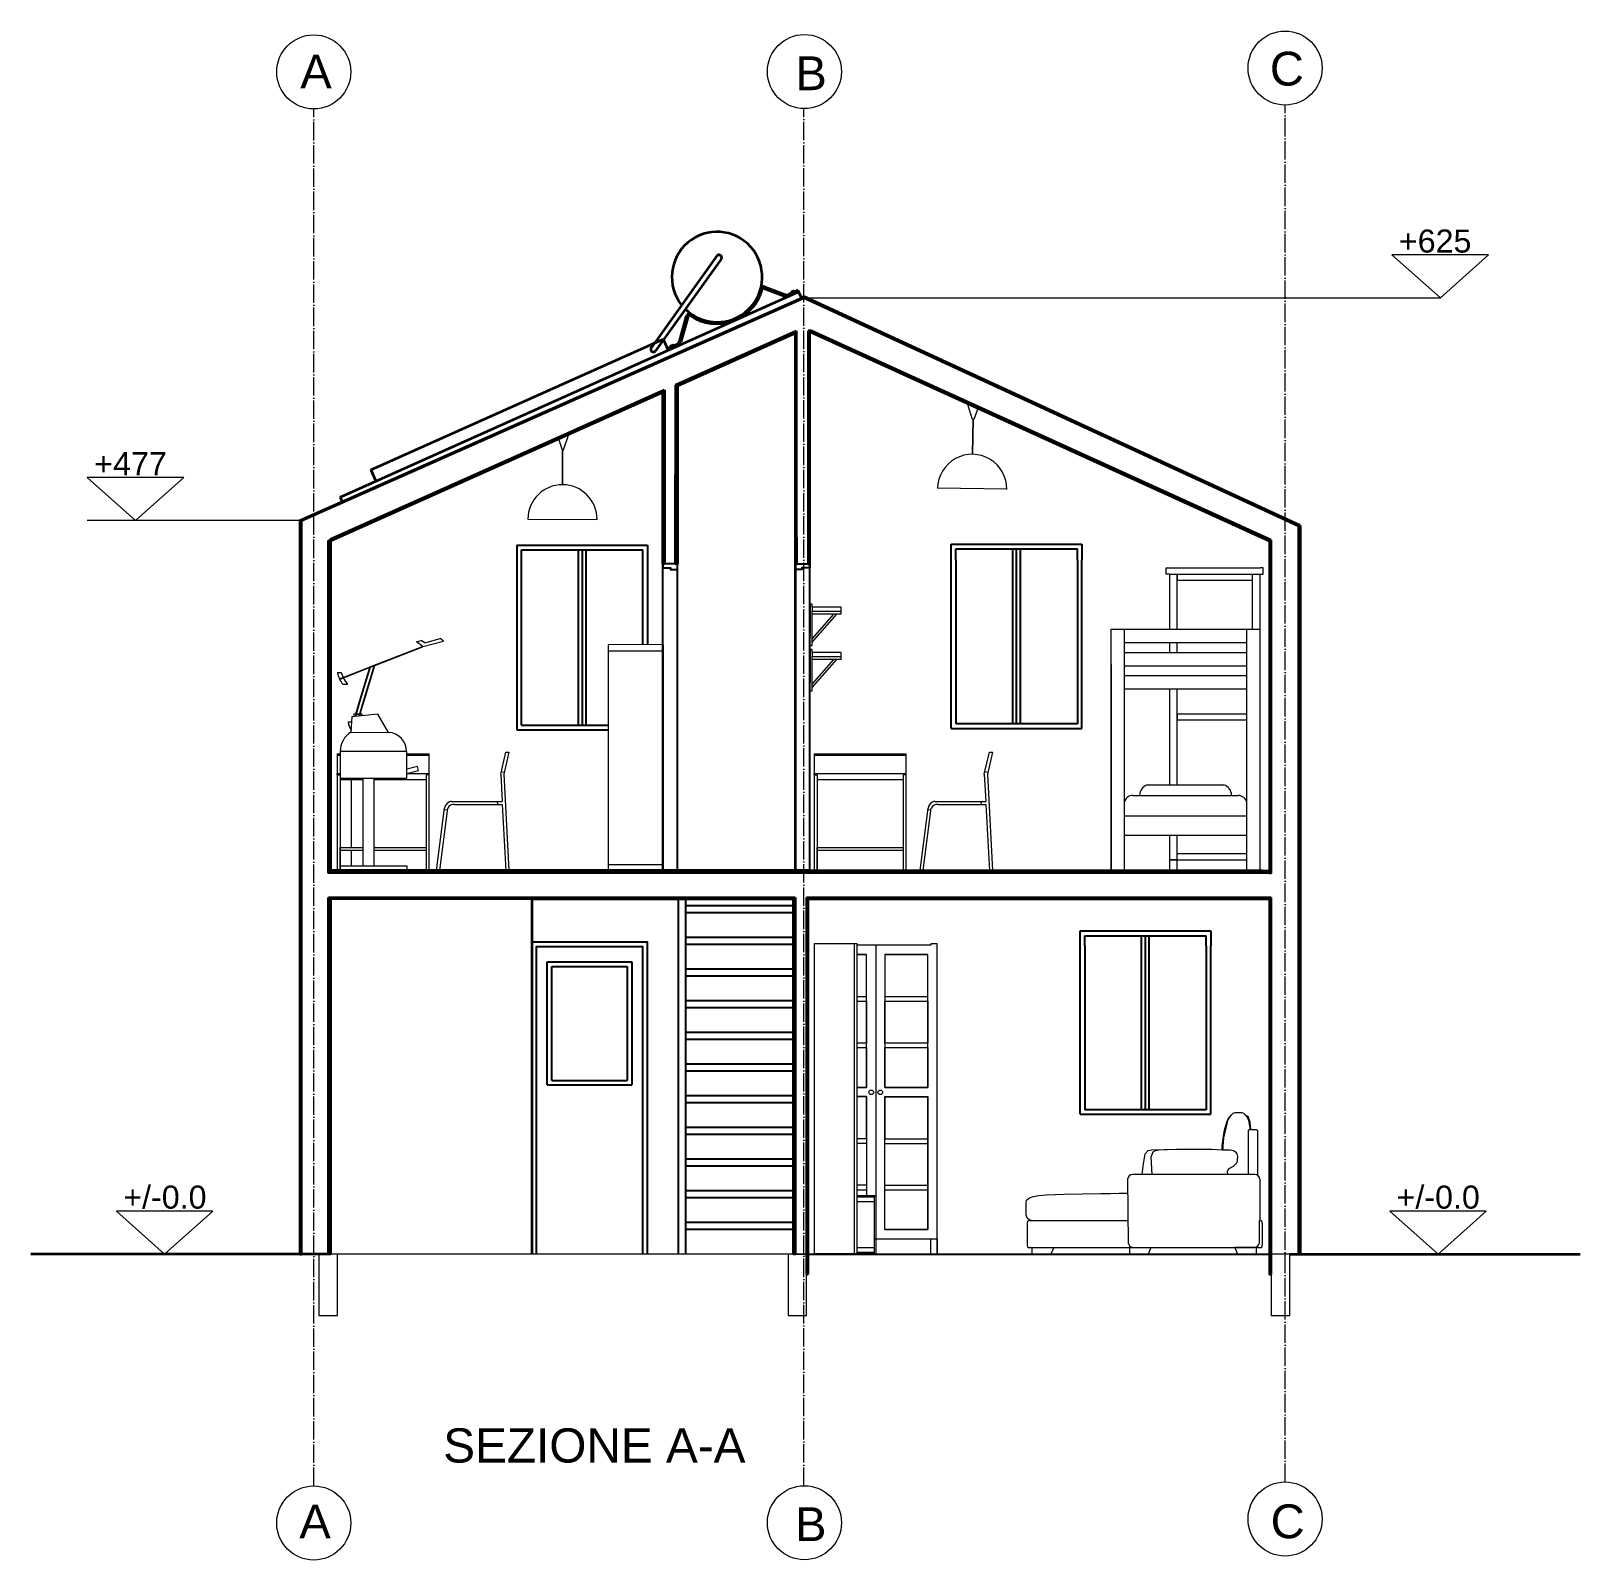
# Model space of a CAD drawing. Header units: metres. Extents: x 2187 to 7012, y 1292 to 6887.
# Drawn here: x 4811 to 5819, y 2093 to 3088 of the extents above; entities that cross this region are included whole.
import ezdxf

# ---------------------------------------------------------------- set-up
doc = ezdxf.new("R2010")
doc.units = ezdxf.units.M
doc.header["$LTSCALE"] = 5
doc.header["$MEASUREMENT"] = 0
doc.linetypes.add('ACAD_ISO04W100', pattern=[30, 24, -3, 0, -3])
doc.layers.get('0').update_dxf_attribs({"color": 30})
for name, color, linetype, lineweight in [('A-ANNO-DIMS', 3, 'Continuous', 18), ('A-ANNO-NOTE', 7, 'Continuous', 35), ('A-ANNO-SYMB', 3, 'Continuous', 18), ('A-DETL-MCUT', 4, 'Continuous', 25), ('A-ELEV-IDEN', 3, 'Continuous', 18), ('A-ELEV-MBE1', 7, 'Continuous', 35), ('A-ELEV-MBE2', 4, 'Continuous', 25), ('A-FURN', 8, 'Continuous', 18), ('A-SECT-MCUT', 7, 'Continuous', 35), ('A-WALL-STUD', 3, 'Continuous', 18)]:
    doc.layers.add(name, color=color, linetype=linetype, lineweight=lineweight)
doc.styles.add('ARIAL', font='Arial.ttf')
doc.styles.get("Standard").update_dxf_attribs({"font": 'Arial.ttf'})

msp = doc.modelspace()

# ---------------------------------------------------------------- linework, layer by layer
for p, q in [((5309.2, 2744.4), (5309.2, 2754.8)), ((5317.8, 2715.1), (5317.8, 2693.6)), ((5317.8, 2688.1), (5317.8, 2693.6)), ((5317.8, 2685.5), (5317.8, 2664)), ((5317.8, 2658.6), (5317.8, 2664)), ((5360.7, 2292), (5320.7, 2292))]:
    msp.add_line(p, q)
at = {"color": 0}
for p, q in [((5612.4, 2541.7), (5612.4, 2541.7)), ((5612.4, 2541.7), (5617, 2541.7)), ((5320.7, 2292), (5348.7, 2292))]:
    msp.add_line(p, q, dxfattribs=at)
at = {"layer": 'A-ANNO-DIMS'}
for p, q in [((5314, 2914.4), (5728.3, 2914.4)), ((4985.8, 2769.5), (4847.4, 2769.5))]:
    msp.add_line(p, q, dxfattribs=at)
for points in [[(5696.8, 2942.4), (5728.3, 2914.4), (5759.7, 2942.4)], [(4847.4, 2797.5), (4878.9, 2769.5), (4910.4, 2797.5)], [(4866.4, 2320), (4897.8, 2292), (4929.3, 2320)], [(5695.3, 2320), (5726.8, 2292), (5758.2, 2320)]]:
    msp.add_lwpolyline(points, close=True, dxfattribs=at)
at = {"layer": 'A-ANNO-NOTE'}
for p, q in [((5005.8, 2292), (4810.8, 2292)), ((5630.2, 2292), (5819.2, 2292))]:
    msp.add_line(p, q, dxfattribs=at)
at = {"layer": 'A-ANNO-SYMB', "linetype": 'ACAD_ISO04W100', "ltscale": 0.1}
for p, q in [((4994.9, 2141.1), (4994.9, 3037.4)), ((5314, 2141.2), (5314, 3037.4)), ((5627.2, 2143.7), (5627.2, 3039.9))]:
    msp.add_line(p, q, dxfattribs=at)
at = {"layer": 'A-ANNO-SYMB', "color": 0}
for p, q in [((5303.7, 2292), (5004.8, 2292)), ((5315.7, 2292), (5303.7, 2292))]:
    msp.add_line(p, q, dxfattribs=at)
at = {"layer": 'A-ANNO-SYMB'}
for centre in [(5314.3, 3061.7), (5627.2, 3064), (4994.9, 3061.5), (4994.9, 2117), (5314.3, 2117.2), (5627.2, 2119.6)]:
    msp.add_circle(centre, 24.1, dxfattribs=at)
at = {"layer": 'A-DETL-MCUT', "color": 0}
msp.add_line((5005.8, 2757.3), (5004.6, 2756.6), dxfattribs=at)
at = {"layer": 'A-DETL-MCUT'}
for p, q in [((5222.2, 2541.7), (5222.2, 2744.4)), ((5231.7, 2541.7), (5231.7, 2744.4)), ((5222.2, 2541.7), (5222.2, 2741.2)), ((5231.7, 2541.7), (5231.7, 2741.2)), ((5308.2, 2541.7), (5308.2, 2741.2)), ((5317.8, 2541.7), (5317.8, 2741.2)), ((5222.2, 2688.7), (5222.2, 2541.7))]:
    msp.add_line(p, q, dxfattribs=at)
for points in [[(5222.2, 2741.2), (5222.2, 2738.7), (5227.2, 2738.7), (5227.2, 2737.7), (5231.7, 2737.7), (5231.7, 2741.2), (5222.2, 2741.2)], [(5317.8, 2741.2), (5317.8, 2738.7), (5312.7, 2738.7), (5312.7, 2737.7), (5308.2, 2737.7), (5308.2, 2741.2), (5317.8, 2741.2)]]:
    msp.add_lwpolyline(points, dxfattribs=at)
at = {"layer": 'A-ELEV-IDEN', "color": 3}
for p, q in [((5303.7, 2292), (5303.7, 2252)), ((5315.7, 2252), (5315.7, 2292)), ((5303.7, 2252), (5315.7, 2252))]:
    msp.add_line(p, q, dxfattribs=at)
for points in [[(5010.3, 2292), (4998.3, 2292), (4998.3, 2252), (5010.3, 2252)], [(5630.2, 2292), (5618.2, 2292), (5618.2, 2252), (5630.2, 2252)]]:
    msp.add_lwpolyline(points, close=True, dxfattribs=at)
at = {"layer": 'A-ELEV-MBE1', "color": 0}
for p, q in [((5257.2, 2941.7), (5214.5, 2882)), ((5260.1, 2939.6), (5217.4, 2879.9)), ((5288.1, 2920.5), (5301.3, 2915.5)), ((5288.5, 2921.6), (5301.7, 2916.6)), ((5310.1, 2919.4), (5304, 2916.6)), ((5306, 2918.4), (5307.4, 2919)), ((5306.3, 2917.7), (5306, 2918.3)), ((5306.6, 2917.9), (5306.3, 2918.4)), ((5307.2, 2918.8), (5307.4, 2918.2)), ((5307.5, 2919), (5307.7, 2918.4)), ((5310.1, 2919.4), (5310.5, 2918.3)), ((5232.9, 2886), (5237.6, 2902.8)), ((5234, 2885.7), (5238.8, 2902.5)), ((5231.2, 2884.1), (5225.2, 2881.4)), ((5225.2, 2881.4), (5225.6, 2880.3)), ((5227.2, 2883.1), (5228.6, 2883.7)), ((5227.5, 2882.5), (5227.2, 2883)), ((5227.8, 2882.6), (5227.5, 2883.2)), ((5228.3, 2883.5), (5228.6, 2883)), ((5228.6, 2883.7), (5228.9, 2883.1)), ((5136.8, 2523.2), (5307.2, 2523.2))]:
    msp.add_line(p, q, dxfattribs=at)
for points in [[(5012.1, 2784.7), (5310.5, 2918.3)], [(5310.5, 2918.3), (5312.6, 2913.8)], [(5032, 2802.4), (5222.4, 2887.6)], [(5222.4, 2887.6), (5225.6, 2880.3)], [(5032, 2802.4), (5035.3, 2795.1)], [(5012.1, 2784.7), (5013.6, 2781.3)]]:
    msp.add_lwpolyline(points, dxfattribs=at)
for centre, radius, start, end in [((5257.4, 2928), 29.4, 225.5684, 218.4373), ((5258.7, 2940.6), 1.78, 323.5018, 144.7184), ((5257.4, 2928), 30.5, 235.3503, 344.8856), ((5287.7, 2919.7), 2.09, 69.1101, 160.1951), ((5287.7, 2919.7), 0.928, 69.1393, 157.4318), ((5302.7, 2919.4), 4.14, 249.1101, 294.1101), ((5302.7, 2919.4), 2.98, 249.1101, 294.1101), ((5306.1, 2918.3), 0.0538, 114.1101, 204.1101), ((5306.3, 2918.4), 0.0538, 24.1101, 114.1101), ((5306.4, 2918.5), 0.0538, 114.1101, 204.1101), ((5306.3, 2917.8), 0.0538, 204.1101, 294.1101), ((5306.5, 2917.9), 0.0538, 294.1101, 24.1101), ((5306.6, 2917.9), 0.0538, 204.1101, 294.1101), ((5307.1, 2918.8), 0.0538, 24.1101, 114.1101), ((5307.2, 2918.8), 0.0538, 114.1101, 204.1101), ((5307.4, 2918.9), 0.0538, 24.1101, 114.1101), ((5307.5, 2918.3), 0.0538, 204.1101, 294.1101), ((5307.4, 2918.2), 0.0538, 294.1101, 24.1101), ((5307.7, 2918.4), 0.0538, 294.1101, 24.1101), ((5239.6, 2902), 2.09, 59.8894, 159.9915), ((5239.6, 2902), 0.927, 62.3083, 153.6229), ((5230, 2886.8), 2.98, 294.1101, 344.1101), ((5230, 2886.8), 4.14, 294.1101, 344.1101), ((5216, 2881), 1.78, 144.1101, 325.08), ((5227.2, 2883.1), 0.0538, 114.1101, 204.1101), ((5227.4, 2883.1), 0.0538, 24.1101, 114.1101), ((5227.5, 2883.2), 0.0538, 114.1101, 204.1101), ((5227.5, 2882.5), 0.0538, 204.1101, 294.1101), ((5227.7, 2882.6), 0.0538, 294.1101, 24.1101), ((5227.8, 2882.6), 0.0538, 204.1101, 294.1101), ((5228.4, 2883.6), 0.0538, 114.1101, 204.1101), ((5228.3, 2883.5), 0.0538, 24.1101, 114.1101), ((5228.6, 2883.7), 0.0538, 24.1101, 114.1101), ((5228.6, 2883), 0.0538, 204.1101, 294.1101), ((5228.5, 2883), 0.0538, 294.1101, 24.1101), ((5228.8, 2883.1), 0.0538, 294.1101, 24.1101)]:
    msp.add_arc(centre, radius, start, end, dxfattribs=at)
at = {"layer": 'A-ELEV-MBE2'}
for p, q in [((5127.1, 2753.4), (5127.1, 2633.3)), ((5127.1, 2753.4), (5212.2, 2753.4)), ((5212.2, 2753.4), (5212.2, 2688.7)), ((5409.9, 2743.9), (5409.9, 2754.2)), ((5409.9, 2754.2), (5495, 2754.2)), ((5495, 2754.2), (5495, 2743.9)), ((5130.1, 2750.4), (5209.2, 2750.4)), ((5130.1, 2636.3), (5130.1, 2750.4)), ((5167.1, 2750.4), (5167.1, 2636.3)), ((5169.6, 2750.4), (5169.6, 2636.3)), ((5172.1, 2750.4), (5172.1, 2636.3)), ((5209.2, 2688.6), (5209.2, 2750.4)), ((5409.9, 2634.2), (5409.9, 2743.9)), ((5412.9, 2743.9), (5412.9, 2751.1)), ((5412.9, 2751.1), (5492, 2751.1)), ((5412.9, 2743.9), (5412.9, 2637.2)), ((5449.9, 2743.9), (5449.9, 2751.1)), ((5449.9, 2637.2), (5449.9, 2743.9)), ((5452.4, 2743.9), (5452.4, 2751.1)), ((5452.4, 2637.2), (5452.4, 2743.9)), ((5454.9, 2743.9), (5454.9, 2751.1)), ((5454.9, 2637.2), (5454.9, 2743.9)), ((5492, 2743.9), (5492, 2751.1)), ((5492, 2743.9), (5492, 2637.2)), ((5495, 2634.2), (5495, 2743.9)), ((5127.1, 2633.3), (5186.5, 2633.3)), ((5130.1, 2636.3), (5186.5, 2636.3)), ((5409.9, 2634.2), (5495, 2634.2)), ((5492, 2637.2), (5412.9, 2637.2)), ((5232.2, 2523.2), (5232.2, 2292)), ((5237.2, 2292), (5237.2, 2523.2)), ((5307.2, 2518.6), (5237.2, 2518.6)), ((5307.2, 2514.1), (5237.2, 2514.1)), ((5493.8, 2492.7), (5493.8, 2502.4)), ((5493.8, 2502.4), (5578.8, 2502.4)), ((5578.8, 2502.4), (5578.8, 2492.7)), ((5307.2, 2498), (5237.2, 2498)), ((5307.2, 2493.5), (5237.2, 2493.5)), ((5493.8, 2383), (5493.8, 2492.7)), ((5496.8, 2492.7), (5496.8, 2499.2)), ((5496.8, 2499.2), (5575.8, 2499.2)), ((5496.8, 2492.7), (5496.8, 2386)), ((5533.8, 2492.7), (5533.8, 2499.2)), ((5533.8, 2386), (5533.8, 2492.7)), ((5536.3, 2492.7), (5536.3, 2499.2)), ((5536.3, 2386), (5536.3, 2492.7)), ((5538.8, 2492.7), (5538.8, 2499.2)), ((5538.8, 2386), (5538.8, 2492.7)), ((5575.8, 2492.7), (5575.8, 2499.2)), ((5575.8, 2492.7), (5575.8, 2386)), ((5578.8, 2383), (5578.8, 2492.7)), ((5146.8, 2402.1), (5146.8, 2482.2)), ((5146.8, 2482.2), (5201.9, 2482.2)), ((5201.9, 2482.2), (5201.9, 2402.1)), ((5149.8, 2405.1), (5149.8, 2479.2)), ((5149.8, 2479.2), (5198.9, 2479.2)), ((5198.9, 2479.2), (5198.9, 2405.1)), ((5307.2, 2477.4), (5237.2, 2477.4)), ((5307.2, 2472.9), (5237.2, 2472.9)), ((5307.2, 2456.8), (5237.2, 2456.8)), ((5307.2, 2452.3), (5237.2, 2452.3)), ((5307.2, 2436.2), (5237.2, 2436.2)), ((5307.2, 2436.2), (5237.2, 2436.2)), ((5307.2, 2431.7), (5237.2, 2431.7)), ((5307.2, 2431.7), (5237.2, 2431.7)), ((5307.2, 2415.6), (5237.2, 2415.6)), ((5307.2, 2411.1), (5237.2, 2411.1)), ((5146.8, 2402.1), (5201.9, 2402.1)), ((5149.8, 2405.1), (5198.9, 2405.1)), ((5307.2, 2395), (5237.2, 2395)), ((5307.2, 2390.5), (5237.2, 2390.5)), ((5493.8, 2383), (5578.8, 2383)), ((5575.8, 2386), (5496.8, 2386)), ((5307.2, 2374.4), (5237.2, 2374.4)), ((5307.2, 2369.9), (5237.2, 2369.9)), ((5307.2, 2353.8), (5237.2, 2353.8)), ((5307.2, 2349.3), (5237.2, 2349.3)), ((5307.2, 2333.2), (5237.2, 2333.2)), ((5307.2, 2328.7), (5237.2, 2328.7)), ((5307.2, 2312.6), (5237.2, 2312.6)), ((5307.2, 2308.1), (5237.2, 2308.1))]:
    msp.add_line(p, q, dxfattribs=at)
at = {"layer": 'A-ELEV-MBE2', "color": 0}
for p, q in [((5618.2, 2297), (5618.2, 2326.1)), ((5316.8, 2292), (5617, 2292))]:
    msp.add_line(p, q, dxfattribs=at)
at = {"layer": 'A-ELEV-MBE2'}
for points in [[(5136.8, 2495.2), (5136.8, 2495.2), (5211.9, 2495.2), (5211.9, 2292)], [(5139.8, 2292), (5139.8, 2492.2), (5208.9, 2492.2), (5208.9, 2292)]]:
    msp.add_lwpolyline(points, dxfattribs=at)
at = {"layer": 'A-FURN', "color": 8}
for p, q in [((5423.7, 2835.2), (5420.4, 2845.6)), ((5424.2, 2835.2), (5423.7, 2835.2)), ((5423.7, 2835.2), (5424.2, 2835.2)), ((5423.7, 2812.6), (5424.1, 2835.2)), ((5424, 2812.6), (5424.4, 2835.2)), ((5424.2, 2835.2), (5424.7, 2835.2)), ((5427.1, 2842.4), (5424.7, 2835.2)), ((5446, 2789.8), (5401, 2790.5))]:
    msp.add_line(p, q, dxfattribs=at)
at = {"layer": 'A-FURN'}
for p, q in [((5157.5, 2815.4), (5161, 2825.6)), ((5154.2, 2822.6), (5156.5, 2815.4)), ((5157, 2815.4), (5156.5, 2815.4)), ((5156.8, 2792.8), (5156.8, 2815.4)), ((5157, 2815.4), (5157.5, 2815.4)), ((5157.5, 2815.4), (5157, 2815.4)), ((5157.1, 2792.8), (5157.1, 2815.4)), ((5134.3, 2770.4), (5179.3, 2770.2)), ((5549.9, 2734.6), (5549.9, 2738.7)), ((5549.9, 2738.7), (5610.9, 2738.7)), ((5551.9, 2734.6), (5549.9, 2734.6)), ((5551.9, 2734.6), (5551.9, 2698.7)), ((5551.9, 2734.6), (5610.9, 2734.6)), ((5556.9, 2698.7), (5556.9, 2734.6)), ((5556.9, 2734.6), (5556.9, 2730.6)), ((5605.9, 2698.7), (5605.9, 2734.6)), ((5612.9, 2738.7), (5610.9, 2738.7)), ((5610.9, 2541.7), (5610.9, 2734.6)), ((5610.9, 2734.6), (5612.9, 2734.6)), ((5612.9, 2734.6), (5612.9, 2738.7)), ((5556.9, 2730.6), (5605.9, 2730.6)), ((5319.3, 2715.1), (5317.8, 2715.1)), ((5319.3, 2713.1), (5319.3, 2715.1)), ((5338.3, 2713.1), (5319.3, 2713.1)), ((5319.3, 2713.1), (5319.3, 2710.6)), ((5338.3, 2708.6), (5338.3, 2713.1)), ((5319.3, 2710.6), (5338.3, 2710.6)), ((5319.3, 2693.6), (5319.3, 2710.6)), ((5338.3, 2708.6), (5319.3, 2708.6)), ((5335.3, 2708.6), (5319.3, 2690.6)), ((5333.3, 2708.6), (5319.3, 2692.8)), ((5067.1, 2689.9), (5077.2, 2692.7)), ((5079.4, 2691), (5077.2, 2692.7)), ((5319.3, 2688.1), (5319.3, 2693.6)), ((5513.9, 2541.7), (5513.9, 2698.7)), ((5513.9, 2698.7), (5610.9, 2698.7)), ((5522.6, 2541.7), (5522.6, 2698.7)), ((5602.4, 2541.7), (5602.4, 2698.7)), ((5610.9, 2541.7), (5610.9, 2698.7)), ((5031.4, 2673.8), (5065.9, 2687.3)), ((5031.5, 2674.2), (5065.7, 2687.6)), ((5061.7, 2690.6), (5064.9, 2691.5)), ((5066, 2687.4), (5061.7, 2690.6)), ((5067.1, 2689.9), (5064.9, 2691.5)), ((5066, 2687.4), (5079.4, 2691)), ((5222.2, 2688.7), (5186.5, 2688.5)), ((5186.5, 2688.5), (5186.5, 2541.7)), ((5186.5, 2684.7), (5222.2, 2684.7)), ((5317.8, 2688.1), (5319.3, 2688.1)), ((5319.3, 2685.5), (5317.8, 2685.5)), ((5319.3, 2683.5), (5319.3, 2685.5)), ((5338.3, 2683.5), (5319.3, 2683.5)), ((5319.3, 2683.5), (5319.3, 2681)), ((5338.3, 2679), (5338.3, 2683.5)), ((5522.6, 2690), (5602.4, 2690)), ((5522.6, 2683.7), (5602.4, 2683.7)), ((5551.9, 2690), (5551.9, 2683.7)), ((5556.9, 2683.7), (5556.9, 2690)), ((5011.6, 2666.4), (5029.4, 2673.4)), ((5011.7, 2666.1), (5029.5, 2673.1)), ((5029.1, 2666.2), (5031.4, 2673.8)), ((5029.3, 2665.5), (5031.8, 2674)), ((5029.4, 2673.4), (5031.5, 2674.2)), ((5029.5, 2673.1), (5031.4, 2673.8)), ((5030.5, 2661.4), (5034.6, 2675.1)), ((5031.6, 2666.2), (5034.2, 2674.9)), ((5319.3, 2681), (5338.3, 2681)), ((5319.3, 2664), (5319.3, 2681)), ((5338.3, 2679), (5319.3, 2679)), ((5335.3, 2679), (5319.3, 2661.1)), ((5333.3, 2679), (5319.3, 2663.3)), ((5513.9, 2675.7), (5513.9, 2541.7)), ((5522.6, 2675), (5602.4, 2675)), ((5010.4, 2670.6), (5012.8, 2670.6)), ((5016.9, 2662.8), (5014, 2662.8)), ((5025.8, 2655.4), (5029.1, 2666.2)), ((5026.3, 2655.5), (5029.3, 2665.5)), ((5028.6, 2656.2), (5031.6, 2666.2)), ((5319.3, 2658.6), (5319.3, 2664)), ((5522.6, 2668.7), (5602.4, 2668.7)), ((5022.3, 2643.7), (5025.8, 2655.4)), ((5022.7, 2643.7), (5026.3, 2655.5)), ((5025.1, 2643.7), (5028.5, 2654.9)), ((5025.5, 2646), (5028.6, 2656.2)), ((5028.5, 2654.9), (5029, 2656.3)), ((5029, 2656.3), (5030.5, 2661.4)), ((5317.8, 2658.6), (5319.3, 2658.6)), ((5522.6, 2660), (5602.4, 2660)), ((5551.9, 2660), (5551.9, 2597.4)), ((5556.9, 2597.4), (5556.9, 2660)), ((5036.7, 2643.5), (5019.7, 2641.7)), ((5021.3, 2643.7), (5021.3, 2643.7)), ((5021.3, 2643.7), (5022.3, 2643.7)), ((5021.3, 2641.9), (5021.3, 2643.7)), ((5022.3, 2643.7), (5022.3, 2642)), ((5022.3, 2643.7), (5026.1, 2643.7)), ((5025.1, 2643.2), (5022.3, 2643.2)), ((5022.3, 2642.5), (5022.5, 2643.2)), ((5022.5, 2643.7), (5022.5, 2643.7)), ((5024.3, 2642.2), (5024.6, 2643.2)), ((5024.7, 2642.2), (5025, 2643.2)), ((5024.8, 2643.7), (5025.5, 2646)), ((5025.1, 2642.3), (5025.1, 2643.7)), ((5026.1, 2643.7), (5026.1, 2642.4)), ((5043.6, 2631.6), (5036.7, 2643.5)), ((5556.9, 2643.7), (5602.4, 2643.7)), ((5556.9, 2643.7), (5556.9, 2639.7)), ((5017.3, 2638.5), (5019.5, 2638.5)), ((5019.7, 2641.7), (5019.1, 2631.7)), ((5556.9, 2639.7), (5602.4, 2639.7)), ((5019.1, 2631.7), (5043.6, 2631.6)), ((5019.3, 2631.7), (5019.3, 2631.7)), ((5010.1, 2617.7), (5012.1, 2617.7)), ((5010.1, 2617.7), (5010.1, 2541.7)), ((5010.1, 2617.7), (5010.1, 2616.7)), ((5010.1, 2616.7), (5012.1, 2616.7)), ((5055.4, 2619.2), (5012.1, 2619.2)), ((5012.1, 2619.2), (5012.1, 2601.7)), ((5055.4, 2601.7), (5055.4, 2619.2)), ((5055.4, 2617.7), (5070.1, 2617.7)), ((5055.4, 2616.7), (5070.1, 2616.7)), ((5070.1, 2541.7), (5070.1, 2617.7)), ((5116.6, 2604.3), (5119.9, 2618.7)), ((5121.9, 2618.7), (5118.6, 2604.3)), ((5119.9, 2618.7), (5121.9, 2618.7)), ((5320.6, 2617.7), (5380.6, 2617.7)), ((5320.6, 2617.7), (5320.6, 2541.7)), ((5320.6, 2617.7), (5320.6, 2616.7)), ((5320.6, 2616.7), (5380.6, 2616.7)), ((5330, 2616.7), (5330, 2617.7)), ((5380.6, 2541.7), (5380.6, 2617.7)), ((5431.4, 2604.3), (5434.7, 2618.7)), ((5436.7, 2618.7), (5433.4, 2604.3)), ((5434.7, 2618.7), (5436.7, 2618.7)), ((5010.1, 2603.9), (5010.1, 2604.9)), ((5010.1, 2604.9), (5012.1, 2604.9)), ((5010.1, 2603.9), (5012.1, 2603.9)), ((5012.1, 2603.9), (5012.1, 2541.7)), ((5012.1, 2603.9), (5012.1, 2600.9)), ((5012.1, 2601.7), (5055.4, 2601.7)), ((5027.1, 2544.7), (5027.1, 2601.7)), ((5034.1, 2601.7), (5034.1, 2544.7)), ((5062.4, 2609.3), (5055.4, 2607.6)), ((5055.4, 2604.9), (5063.1, 2606.7)), ((5055.4, 2604.9), (5070.1, 2604.9)), ((5063.1, 2606.7), (5062.4, 2609.3)), ((5070.1, 2603.9), (5068.1, 2603.9)), ((5068.1, 2603.9), (5068.1, 2541.7)), ((5116.6, 2604.3), (5117.5, 2586.7)), ((5117, 2606.1), (5118.9, 2605.7)), ((5118.6, 2604.3), (5121.9, 2541.7)), ((5320.6, 2603.9), (5320.6, 2604.9)), ((5320.6, 2604.9), (5380.6, 2604.9)), ((5320.6, 2603.9), (5322.6, 2603.9)), ((5322.6, 2603.9), (5322.6, 2541.7)), ((5322.6, 2603.9), (5322.6, 2600.9)), ((5380.6, 2603.9), (5378.6, 2603.9)), ((5378.6, 2603.9), (5378.6, 2541.7)), ((5431.4, 2604.3), (5432.3, 2586.7)), ((5431.8, 2606.1), (5433.7, 2605.7)), ((5433.4, 2604.3), (5436.7, 2541.7)), ((5012.1, 2600.9), (5027.1, 2600.9)), ((5019.3, 2600.9), (5019.3, 2556.7)), ((5034.1, 2600.9), (5068.1, 2600.9)), ((5322.6, 2600.9), (5378.6, 2600.9)), ((5537.6, 2597.4), (5587.4, 2597.4)), ((5074.9, 2541.7), (5080.1, 2582.2)), ((5076.9, 2541.7), (5082.2, 2582.2)), ((5084.4, 2586.7), (5117.5, 2586.7)), ((5086.5, 2584.7), (5117.6, 2584.7)), ((5114.4, 2586.7), (5114.6, 2584.7)), ((5117.6, 2584.7), (5119.9, 2541.7)), ((5389.7, 2541.7), (5394.8, 2582.2)), ((5391.7, 2541.7), (5396.9, 2582.2)), ((5399.1, 2586.7), (5432.3, 2586.7)), ((5401.3, 2584.7), (5432.4, 2584.7)), ((5429.2, 2586.7), (5429.3, 2584.7)), ((5432.4, 2584.7), (5434.7, 2541.7)), ((5528.2, 2590.6), (5596.8, 2590.6)), ((5080, 2581.4), (5082, 2581.2)), ((5394.7, 2581.4), (5396.8, 2581.2)), ((5522.6, 2577.2), (5602.4, 2577.2)), ((5522.6, 2564.8), (5602.4, 2564.8)), ((5551.9, 2564.8), (5551.9, 2541.7)), ((5556.9, 2548.7), (5556.9, 2564.8)), ((5012.1, 2541.7), (5012.1, 2556.7)), ((5012.1, 2556.7), (5027.1, 2556.7)), ((5027.1, 2554.7), (5012.1, 2554.7)), ((5019.3, 2554.7), (5019.3, 2544.7)), ((5034.1, 2556.7), (5068.1, 2556.7)), ((5068.1, 2554.7), (5034.1, 2554.7)), ((5068.1, 2556.7), (5068.1, 2554.7)), ((5322.6, 2541.7), (5322.6, 2556.7)), ((5322.6, 2556.7), (5378.6, 2556.7)), ((5378.6, 2554.7), (5322.6, 2554.7)), ((5378.6, 2556.7), (5378.6, 2554.7)), ((5556.9, 2548.7), (5556.9, 2552.7)), ((5556.9, 2552.7), (5602.4, 2552.7)), ((5012.1, 2541.7), (5012.1, 2544.7)), ((5012.1, 2544.7), (5055.4, 2544.7)), ((5055.4, 2541.7), (5012.1, 2541.7)), ((5055.4, 2544.7), (5055.4, 2541.7)), ((5186.5, 2545.7), (5222.2, 2545.7)), ((5556.9, 2548.7), (5551.9, 2548.7)), ((5551.9, 2548.7), (5602.4, 2548.7)), ((5556.9, 2541.7), (5556.9, 2548.7)), ((5610.9, 2541.7), (5610.9, 2548.7)), ((5348.7, 2494), (5320.7, 2494)), ((5320.7, 2494), (5320.7, 2292)), ((5348.7, 2494), (5346.7, 2494)), ((5346.7, 2494), (5346.7, 2292)), ((5348.7, 2292), (5348.7, 2494)), ((5348.7, 2487), (5354.7, 2487)), ((5366.7, 2487), (5394.7, 2487)), ((5348.7, 2394.5), (5354.7, 2394.5)), ((5366.7, 2394.4), (5394.7, 2394.4)), ((5394.7, 2308), (5394.7, 2387)), ((5524.7, 2340.7), (5525.1, 2299.3)), ((5607.6, 2343.9), (5527.9, 2343.9)), ((5610.8, 2340.7), (5610.8, 2313.9)), ((5320.7, 2330), (5320.7, 2292)), ((5348.7, 2330), (5360.7, 2330)), ((5360.7, 2330), (5348.7, 2330)), ((5360.7, 2330), (5359.7, 2330)), ((5359.7, 2330), (5359.7, 2292)), ((5360.7, 2330), (5360.7, 2292)), ((5360.7, 2330), (5360.7, 2329)), ((5360.7, 2330), (5360.7, 2311)), ((5359.7, 2329), (5348.7, 2329)), ((5359.7, 2326), (5348.7, 2326)), ((5360.7, 2329), (5360.7, 2326)), ((5610.5, 2312.5), (5610.6, 2313.7)), ((5610.5, 2311.9), (5610.5, 2312.5)), ((5610.5, 2310.4), (5610.5, 2311.9)), ((5610.5, 2299.3), (5610.5, 2310.4)), ((5610.6, 2313.7), (5610.8, 2313.9)), ((5359.7, 2296), (5348.7, 2296)), ((5359.7, 2293), (5348.7, 2293)), ((5594.6, 2296.1), (5476.5, 2296.1)), ((5527.9, 2296.4), (5607.6, 2296.4))]:
    msp.add_line(p, q, dxfattribs=at)
for points in [[(5320.7, 2292), (5400.7, 2292), (5400.7, 2494), (5396.7, 2494), (5396.7, 2493), (5348.7, 2493)], [(5360.7, 2493), (5360.7, 2302)], [(5348.7, 2459.7), (5354.7, 2459.7), (5354.7, 2487), (5348.7, 2487)], [(5348.7, 2400.5), (5354.7, 2400.5), (5354.7, 2487)], [(5366.7, 2487), (5366.7, 2400.5), (5394.7, 2400.5), (5394.7, 2487)], [(5366.7, 2487), (5394.7, 2487)], [(5366.7, 2487), (5366.7, 2459.7), (5394.7, 2459.7), (5394.7, 2487), (5366.7, 2487)], [(5348.7, 2456.7), (5354.7, 2456.7), (5354.7, 2429.4), (5348.7, 2429.4)], [(5366.7, 2456.7), (5394.7, 2456.7), (5394.7, 2429.4), (5366.7, 2429.4), (5366.7, 2456.7)], [(5366.7, 2429.4), (5366.7, 2456.7)], [(5348.7, 2426.4), (5354.7, 2426.4), (5354.7, 2400.5), (5348.7, 2400.5)], [(5366.7, 2426.4), (5394.7, 2426.4), (5394.7, 2400.5), (5366.7, 2400.5), (5366.7, 2426.4)], [(5348.7, 2394.5), (5354.7, 2394.5)], [(5348.7, 2367.2), (5354.7, 2367.2), (5354.7, 2394.5), (5348.7, 2394.5)], [(5354.7, 2394.5), (5354.7, 2330)], [(5366.7, 2308), (5366.7, 2394.5), (5394.7, 2394.5), (5394.7, 2308)], [(5366.7, 2394.4), (5366.7, 2367), (5394.7, 2367), (5394.7, 2394.4), (5366.7, 2394.4)], [(5586.2, 2360), (5586.2, 2360.2), (5586.3, 2362.4), (5586.8, 2366.8), (5587.2, 2369), (5587.6, 2371.3), (5588, 2373.5), (5588.6, 2375.7), (5589.2, 2377.8), (5589.9, 2379.7), (5590.8, 2381.1), (5591.7, 2381.9)], [(5586.8, 2360), (5587, 2362.4), (5587.2, 2364.6), (5587.4, 2367.8), (5588.2, 2371.3), (5589.2, 2375.7), (5589.7, 2377.8), (5590, 2379.2), (5591.2, 2381.1), (5592.3, 2382.6), (5593.5, 2383.8), (5594.7, 2384.3), (5599, 2384.3), (5600.2, 2383.8), (5601.3, 2382.6), (5602.4, 2381.3), (5603.5, 2379.2), (5604.4, 2372.9)], [(5605, 2372.9), (5604.7, 2375.7), (5604.4, 2377.8), (5603.9, 2379.7), (5603.3, 2381.1), (5602.5, 2381.9), (5601.7, 2382.2)], [(5609.5, 2343.1), (5609.5, 2372), (5609.4, 2372.5), (5609.1, 2372.8), (5608.7, 2372.9), (5603.9, 2372.9), (5603.5, 2372.8), (5603.2, 2372.5), (5603.1, 2372), (5603.1, 2343.9)], [(5348.7, 2364.2), (5354.7, 2364.2), (5354.7, 2336.9), (5348.7, 2336.9)], [(5366.7, 2364), (5394.7, 2364), (5394.7, 2336.7), (5366.7, 2336.7), (5366.7, 2364)], [(5366.7, 2336.7), (5366.7, 2364)], [(5534.2, 2343.9), (5535.1, 2350.7), (5536.2, 2357.3), (5538.1, 2359.5), (5540.4, 2359.9), (5556.6, 2360.3), (5568.2, 2360.4)], [(5540.6, 2343.9), (5540, 2355.3), (5541.3, 2358.5), (5542.8, 2359.5), (5545, 2359.9), (5556.6, 2360.3)], [(5568.2, 2360.4), (5579.7, 2360.3), (5586.2, 2360), (5586.8, 2360), (5591.4, 2359.8), (5593.6, 2359.4), (5595, 2358.5), (5595.7, 2357.3), (5596.3, 2355.6), (5595.7, 2351.4), (5593.5, 2349), (5591.5, 2347.9), (5590.2, 2347), (5589.5, 2345.5), (5589.7, 2343.9)], [(5348.7, 2333.9), (5354.7, 2333.9), (5354.7, 2330)], [(5366.7, 2333.8), (5394.7, 2333.8), (5394.7, 2308), (5366.7, 2308), (5366.7, 2333.8)], [(5462, 2313.9), (5460.1, 2314.8), (5459, 2316), (5458.6, 2317.5), (5458.6, 2320.6), (5458.6, 2324.7), (5458.6, 2325.9), (5458.9, 2327.1), (5460, 2328.1), (5460.9, 2328.7), (5463.2, 2329.6), (5467, 2330.2), (5471.9, 2330.6), (5477.5, 2330.9), (5483.5, 2331), (5507.3, 2331.5), (5513.3, 2331.5), (5519.2, 2331.6), (5524.8, 2331.6)], [(5462.5, 2296.1), (5460.3, 2296.1), (5460.1, 2296.2), (5459.9, 2296.3), (5459.8, 2296.6), (5459.7, 2297), (5459.6, 2297.5), (5459.5, 2298.1), (5459.5, 2298.8), (5459.5, 2299.6), (5459.5, 2310.4), (5459.5, 2311.2), (5459.5, 2311.9), (5459.6, 2312.5), (5459.7, 2313), (5459.8, 2313.4), (5459.9, 2313.7), (5460.1, 2313.8), (5460.3, 2313.9), (5525, 2313.9)], [(5610.8, 2313.9), (5611.5, 2313.9), (5611.6, 2313.8), (5611.8, 2313.7), (5611.9, 2313.4), (5612.1, 2313), (5612.1, 2312.5), (5612.2, 2311.9), (5612.2, 2311.2), (5612.3, 2310.4), (5612.3, 2299.6), (5612.2, 2298.8), (5612.2, 2298.1), (5612.1, 2297.5), (5612.1, 2297), (5611.9, 2296.6), (5611.8, 2296.3), (5611.6, 2296.2), (5611.5, 2296.1), (5608.6, 2296.1)], [(5359.7, 2302), (5400.7, 2302)], [(5366.7, 2308), (5394.7, 2308)], [(5400.7, 2292), (5396.7, 2292), (5396.7, 2302), (5400.7, 2302), (5400.7, 2292)], [(5462.5, 2292), (5462.5, 2296.3), (5462.5, 2296.4), (5476.6, 2296.4), (5474.8, 2292)], [(5525.9, 2296.1), (5525.9, 2292)], [(5538.2, 2292), (5539.8, 2296.1)], [(5608.6, 2292), (5608.6, 2296.4), (5594.5, 2296.4), (5596.2, 2292)]]:
    msp.add_lwpolyline(points, dxfattribs=at)
for centre, radius in [((5034.4, 2675.2), 0.0543), ((5357.8, 2397.3), 1.5), ((5363.7, 2397.3), 1.5)]:
    msp.add_circle(centre, radius, dxfattribs=at)
at = {"layer": 'A-FURN', "color": 8}
msp.add_arc((5423.5, 2790.1), 22.5, 359.0278, 179.0278, dxfattribs=at)
at = {"layer": 'A-FURN'}
for centre, radius, start, end in [((5156.8, 2770.3), 22.5, 359.7882, 179.7882), ((5024.3, 2672.3), 14, 186.8509, 222.5807), ((5038.8, 2679.2), 27.4, 198.254, 205.3789), ((5038.8, 2679.2), 27.4, 206.0727, 216.753), ((5031.3, 2639.8), 14, 185.2861, 210.0482), ((5026.8, 2619.2), 14.7, 121.4447, 180), ((5042.9, 2619.2), 12.4, 0, 86.7203), ((5539.6, 2590.6), 7.07, 107.0357, 180), ((5585.5, 2590.8), 6.82, 358.4402, 74.524), ((5085.5, 2581.3), 5.57, 102.3522, 170.3543), ((5085.9, 2580.8), 4, 81.2769, 158.8826), ((5400.3, 2581.3), 5.57, 102.3522, 170.3543), ((5400.7, 2580.8), 4, 81.2769, 158.8826), ((5528, 2585.1), 5.5, 88.3647, 171.3133), ((5596.6, 2584.7), 5.87, 11.7843, 88.169), ((5528.2, 2340.4), 3.51, 94.7919, 175.2079), ((5607.3, 2340.4), 3.51, 4.792, 85.2082), ((5528.3, 2299.6), 3.17, 184.5399, 263.5738), ((5607.1, 2299.8), 3.41, 277.5046, 351.9685)]:
    msp.add_arc(centre, radius, start, end, dxfattribs=at)
at = {"layer": 'A-SECT-MCUT', "color": 0}
for p, q in [((5318.8, 2893), (5316.7, 2893)), ((5308.2, 2758.4), (5309.2, 2758.4)), ((5315.7, 2279), (5316.8, 2279))]:
    msp.add_line(p, q, dxfattribs=at)
at = {"layer": 'A-SECT-MCUT'}
for p, q in [((5636.2, 2517), (5636.2, 2765.9)), ((5637.1, 2765.9), (5636.2, 2765.9)), ((5637.1, 2766.3), (5637.1, 2292)), ((5308.2, 2758.4), (5308.2, 2541.7)), ((5309.2, 2758.4), (5309.2, 2741.2)), ((5317.8, 2541.7), (5005.8, 2541.7)), ((5317.8, 2541.7), (5612.4, 2541.7)), ((5316.7, 2540.2), (5617, 2540.3)), ((5136.8, 2523.2), (5005.8, 2523.2)), ((5136.8, 2524.2), (5136.8, 2292)), ((5315.7, 2524.2), (5315.7, 2279)), ((5315.7, 2523.2), (5617, 2523.2)), ((5316.7, 2524.2), (5618.2, 2524.2)), ((5316.8, 2279), (5316.7, 2523.2)), ((4987, 2297), (4987, 2515.6)), ((5636.2, 2292), (5636.2, 2517))]:
    msp.add_line(p, q, dxfattribs=at)
for points in [[(4985.8, 2769.5), (5312.8, 2914.4)], [(4987, 2769.5), (5314, 2914.4)], [(5312.3, 2914.5), (5314, 2915.3)], [(5637.1, 2766.3), (5314, 2915.3)], [(5636.2, 2765.9), (5314, 2914.5)], [(5230.7, 2857.9), (5309.2, 2893)], [(5231.7, 2857.2), (5309.2, 2891.9)], [(5308.2, 2892.6), (5308.2, 2758.4), (5309.2, 2758.4), (5309.2, 2893)], [(5316.7, 2893), (5316.7, 2741.2), (5317.8, 2741.2), (5317.8, 2893)], [(5617, 2756.1), (5317.8, 2892.3)], [(5618.2, 2756.7), (5318.8, 2893)], [(5153.9, 2823.5), (5223.2, 2854.5)], [(5223.2, 2854.5), (5223.2, 2741.2), (5222.2, 2741.2), (5222.2, 2854.1)], [(5231.7, 2858.3), (5231.7, 2741.2), (5230.3, 2741.2), (5230.7, 2857.9)], [(5005.8, 2756.2), (5222.2, 2853)], [(5005.8, 2757.3), (5153.9, 2823.5)], [(4985.8, 2758.4), (4985.8, 2515.6), (4987, 2515.6), (4987, 2758.4)], [(5005.8, 2757.3), (5005.8, 2540.2), (5004.6, 2540.2), (5004.6, 2756.6)], [(5617, 2757.2), (5617, 2540.2), (5618.2, 2540.2), (5618.2, 2756.7)], [(5316.7, 2540.2), (5005.8, 2540.2)], [(5005.8, 2524.2), (5005.8, 2292), (5004.6, 2292), (5004.6, 2524.2)], [(5004.6, 2524.2), (5308.2, 2524.2)], [(5308.2, 2524.2), (5308.2, 2292), (5307.2, 2292), (5307.2, 2524.2)], [(5315.7, 2524.2), (5316.7, 2524.2)], [(5617, 2524.2), (5617, 2279), (5618.2, 2279), (5618.2, 2524.2)], [(4985.8, 2515.6), (4985.8, 2292), (4987, 2292), (4987, 2515.6)]]:
    msp.add_lwpolyline(points, dxfattribs=at)
msp.add_lwpolyline([(4987, 2769.5), (4985.8, 2769.5), (4985.8, 2758.4), (4987, 2758.4)], close=True, dxfattribs=at)
at = {"layer": 'A-WALL-STUD', "color": 0}
for p, q in [((5308.2, 2295.6), (5308.2, 2292)), ((5315.7, 2292), (5315.7, 2295.6))]:
    msp.add_line(p, q, dxfattribs=at)
at = {"layer": 'A-WALL-STUD'}
msp.add_line((5308.2, 2292), (5315.7, 2292), dxfattribs=at)

# ---------------------------------------------------------------- texts
at = {"layer": 'A-ANNO-DIMS'}
for s, p in [('+625', (5701.3, 2943.9)), ('+477', (4852, 2799)), ('+/-0.0', (4870.9, 2321.6)), ('+/-0.0', (5699.8, 2321.6))]:
    msp.add_text(s, height=15.01, dxfattribs=at).set_placement(p)
at = {"layer": 'A-ANNO-SYMB', "char_height": 22, "attachment_point": 1, "style": 'ARIAL'}
for s, insert in [('A', (4986.1, 3072.8)), ('B', (5308.4, 3071.6)), ('C', (5617.3, 3074.6)), ('A', (4985.5, 2129)), ('C', (5617.8, 2129.1)), ('B', (5308.2, 2127.2))]:
    msp.add_mtext_dynamic_manual_height_columns(s, width=37.201, gutter_width=2.5, heights=[0], dxfattribs=dict(at, insert=insert))
at = {"layer": 'A-ELEV-MBE1', "insert": (5079.2, 2178.6), "char_height": 22.237, "attachment_point": 1, "style": 'ARIAL'}
msp.add_mtext_dynamic_manual_height_columns('SEZIONE A-A', width=404.321, gutter_width=9, heights=[0], dxfattribs=at)

doc.saveas('drawing.dxf')
